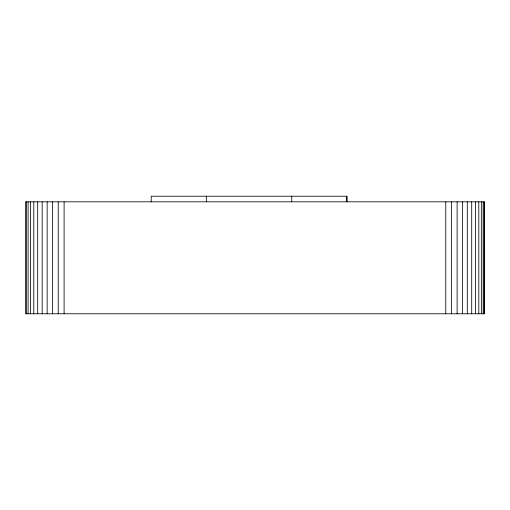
<?xml version="1.0" encoding="UTF-8"?>
<svg xmlns="http://www.w3.org/2000/svg" width="510" height="510" viewBox="0 0 510 510"><rect width="100%" height="100%" fill="white"/><g stroke="black" fill="none" stroke-linecap="round" stroke-linejoin="round"><path stroke-width="0.76" d="M346.864 196.222L346.864 201.82L346.87 196.222L151.209 196.222L151.209 201.82M484.226 201.82L484.226 313.777L484.27 201.82L25.5 201.82L25.5 313.777L484.5 313.777L484.5 258.156M483.168 201.82L483.168 313.777M481.351 201.82L481.351 313.777M478.801 201.82L478.801 313.777M475.569 201.82L475.569 313.777M471.705 201.82L471.705 313.777M467.294 201.82L467.294 313.777M462.398 201.82L462.398 313.777M457.119 201.82L457.119 313.777M451.541 201.82L451.541 313.777M445.778 201.82L445.778 313.777M291.752 196.222L291.752 201.82M206.333 196.222L206.333 201.82M64.101 201.82L64.101 313.777M58.229 201.82L58.229 313.777M52.543 201.82L52.543 313.777M47.156 201.82L47.156 313.777M42.171 201.82L42.171 313.777M37.683 201.82L37.683 313.777M33.794 201.82L33.794 313.777M30.574 201.82L30.574 313.777M28.088 201.82L28.088 313.777M26.386 201.82L26.386 313.777"/></g></svg>
